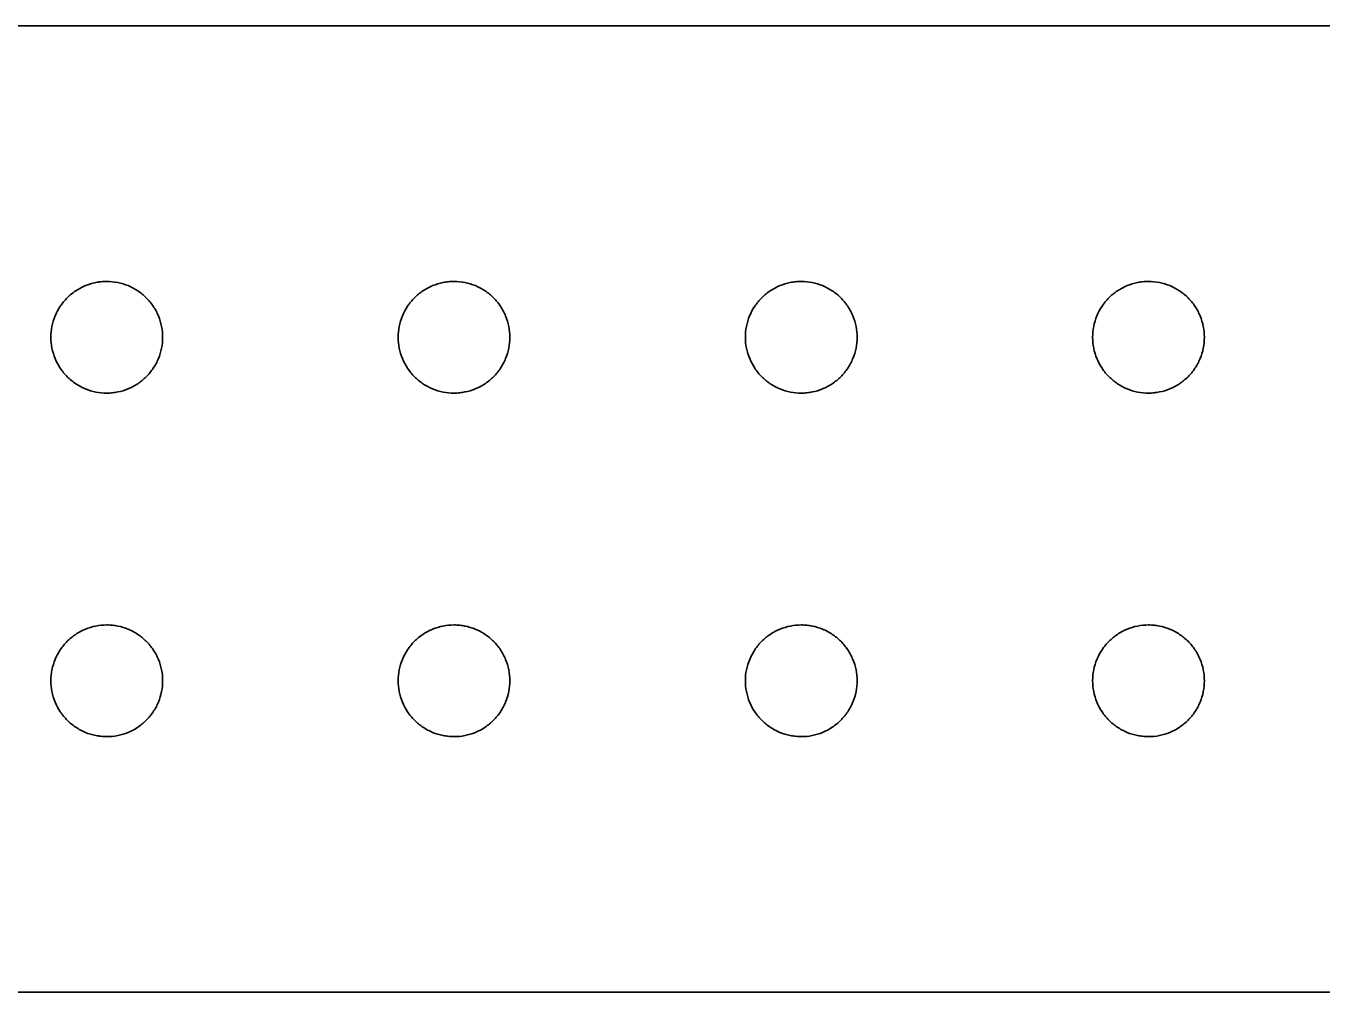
# Model space of a CAD drawing. Header units: millimetres. Extents: x 0 to 2951, y -1031 to 459.
# Drawn here: x 538 to 967.2, y -1016.8 to -696.7 of the extents above; entities that cross this region are included whole.
import ezdxf

# ---------------------------------------------------------------- set-up
doc = ezdxf.new("R2010")
doc.units = ezdxf.units.MM
doc.layers.add('Blocks', color=7, linetype='Continuous')
doc.layers.add('Blocks$Inner', color=7, linetype='Continuous', lineweight=25, true_color=0x007f00)
doc.layers.add('Blocks$Outline', color=7, linetype='Continuous', lineweight=35, true_color=0xff3f3f)

# ---------------------------------------------------------------- blocks, each defined once
blk = doc.blocks.new('Balcony Bench Top')
at = {"layer": 'Blocks$Inner'}
for points in [[(99.42, 819.05), (99.42, -784.98)], [(419.49, -784.98), (419.49, 819.05)]]:
    blk.add_open_spline(points, degree=1, dxfattribs=at)
for points, knots in [([(220.95, 417.59), (221.02, 418.24), (221.05, 418.89), (221.05, 419.54), (221.05, 420.75), (220.94, 421.95), (220.7, 423.14), (220.46, 424.33), (220.11, 425.49), (219.65, 426.61), (219.18, 427.74), (218.61, 428.8), (217.94, 429.81), (217.27, 430.82), (216.5, 431.75), (215.64, 432.61), (214.78, 433.47), (213.85, 434.24), (212.83, 434.92), (211.83, 435.59), (210.77, 436.16), (209.65, 436.62), (208.52, 437.09), (207.36, 437.44), (206.17, 437.68), (204.98, 437.92), (203.78, 438.04), (202.57, 438.04), (201.35, 438.04), (200.15, 437.92), (198.96, 437.69), (197.76, 437.45), (196.6, 437.1), (195.48, 436.63), (194.36, 436.17), (193.3, 435.6), (192.29, 434.93), (191.28, 434.26), (190.34, 433.49), (189.48, 432.63), (188.62, 431.77), (187.86, 430.84), (187.18, 429.83), (186.51, 428.82), (185.93, 427.75), (185.47, 426.63), (185, 425.51), (184.65, 424.35), (184.41, 423.16), (184.3, 422.6), (184.22, 422.04), (184.16, 421.48)], [0, 0, 0, 0, 1, 1, 1, 2, 2, 2, 3, 3, 3, 4, 4, 4, 5, 5, 5, 6, 6, 6, 7, 7, 7, 8, 8, 8, 9, 9, 9, 10, 10, 10, 11, 11, 11, 12, 12, 12, 13, 13, 13, 14, 14, 14, 15, 15, 15, 16, 16, 16, 17, 17, 17, 17]), ([(297.96, 417.59), (297.89, 418.24), (297.86, 418.89), (297.86, 419.54), (297.86, 420.75), (297.98, 421.95), (298.21, 423.14), (298.45, 424.33), (298.8, 425.49), (299.27, 426.61), (299.73, 427.74), (300.3, 428.8), (300.97, 429.81), (301.65, 430.82), (302.41, 431.75), (303.27, 432.61), (304.13, 433.47), (305.07, 434.24), (306.08, 434.92), (307.09, 435.59), (308.15, 436.16), (309.27, 436.62), (310.39, 437.09), (311.55, 437.44), (312.74, 437.68), (313.93, 437.92), (315.13, 438.04), (316.35, 438.04), (317.56, 438.04), (318.76, 437.92), (319.96, 437.69), (321.15, 437.45), (322.31, 437.1), (323.43, 436.63), (324.55, 436.17), (325.61, 435.6), (326.62, 434.93), (327.64, 434.26), (328.57, 433.49), (329.43, 432.63), (330.29, 431.77), (331.06, 430.84), (331.73, 429.83), (332.41, 428.82), (332.98, 427.75), (333.45, 426.63), (333.91, 425.51), (334.26, 424.35), (334.5, 423.16), (334.61, 422.6), (334.7, 422.04), (334.76, 421.48)], [17, 17, 17, 17, 18, 18, 18, 19, 19, 19, 20, 20, 20, 21, 21, 21, 22, 22, 22, 23, 23, 23, 24, 24, 24, 25, 25, 25, 26, 26, 26, 27, 27, 27, 28, 28, 28, 29, 29, 29, 30, 30, 30, 31, 31, 31, 32, 32, 32, 33, 33, 33, 34, 34, 34, 34]), ([(184.16, 421.48), (184.09, 420.84), (184.05, 420.19), (184.05, 419.53), (184.05, 418.32), (184.17, 417.12), (184.41, 415.93), (184.65, 414.73), (185, 413.57), (185.47, 412.45), (185.93, 411.33), (186.5, 410.27), (187.17, 409.26), (187.85, 408.25), (188.62, 407.31), (189.48, 406.45), (190.33, 405.6), (191.27, 404.83), (192.27, 404.16), (193.29, 403.48), (194.35, 402.91), (195.48, 402.45), (196.6, 401.98), (197.76, 401.63), (198.95, 401.39), (200.14, 401.16), (201.34, 401.04), (202.55, 401.04), (203.77, 401.04), (204.97, 401.16), (206.17, 401.4), (207.36, 401.63), (208.51, 401.98), (209.63, 402.44), (210.75, 402.91), (211.82, 403.48), (212.83, 404.16), (213.84, 404.83), (214.77, 405.6), (215.63, 406.45), (216.49, 407.31), (217.26, 408.25), (217.93, 409.26), (218.61, 410.27), (219.18, 411.34), (219.65, 412.46), (220.11, 413.58), (220.46, 414.73), (220.7, 415.92), (220.81, 416.48), (220.89, 417.03), (220.95, 417.59)], [17, 17, 17, 17, 18, 18, 18, 19, 19, 19, 20, 20, 20, 21, 21, 21, 22, 22, 22, 23, 23, 23, 24, 24, 24, 25, 25, 25, 26, 26, 26, 27, 27, 27, 28, 28, 28, 29, 29, 29, 30, 30, 30, 31, 31, 31, 32, 32, 32, 33, 33, 33, 34, 34, 34, 34]), ([(334.76, 421.48), (334.83, 420.84), (334.86, 420.19), (334.86, 419.53), (334.86, 418.32), (334.74, 417.12), (334.5, 415.93), (334.27, 414.73), (333.91, 413.57), (333.45, 412.45), (332.98, 411.33), (332.41, 410.27), (331.74, 409.26), (331.07, 408.25), (330.3, 407.31), (329.43, 406.45), (328.58, 405.6), (327.65, 404.83), (326.64, 404.16), (325.63, 403.48), (324.56, 402.91), (323.44, 402.45), (322.31, 401.98), (321.16, 401.63), (319.96, 401.39), (318.78, 401.16), (317.57, 401.04), (316.36, 401.04), (315.15, 401.04), (313.94, 401.16), (312.74, 401.4), (311.56, 401.63), (310.4, 401.98), (309.29, 402.44), (308.16, 402.91), (307.09, 403.48), (306.08, 404.16), (305.07, 404.83), (304.14, 405.6), (303.28, 406.45), (302.42, 407.31), (301.65, 408.25), (300.98, 409.26), (300.3, 410.27), (299.73, 411.34), (299.27, 412.46), (298.8, 413.58), (298.45, 414.73), (298.22, 415.92), (298.11, 416.48), (298.02, 417.03), (297.96, 417.59)], [34, 34, 34, 34, 35, 35, 35, 36, 36, 36, 37, 37, 37, 38, 38, 38, 39, 39, 39, 40, 40, 40, 41, 41, 41, 42, 42, 42, 43, 43, 43, 44, 44, 44, 45, 45, 45, 46, 46, 46, 47, 47, 47, 48, 48, 48, 49, 49, 49, 50, 50, 50, 51, 51, 51, 51]), ([(220.95, 302.59), (221.02, 303.24), (221.05, 303.89), (221.05, 304.54), (221.05, 305.75), (220.94, 306.95), (220.7, 308.14), (220.46, 309.33), (220.11, 310.49), (219.65, 311.61), (219.18, 312.74), (218.61, 313.8), (217.94, 314.81), (217.27, 315.82), (216.5, 316.75), (215.64, 317.61), (214.78, 318.47), (213.85, 319.24), (212.83, 319.92), (211.83, 320.59), (210.77, 321.16), (209.65, 321.62), (208.52, 322.09), (207.36, 322.44), (206.17, 322.68), (204.98, 322.92), (203.78, 323.04), (202.57, 323.04), (201.35, 323.04), (200.15, 322.92), (198.96, 322.69), (197.76, 322.45), (196.6, 322.1), (195.48, 321.63), (194.36, 321.17), (193.3, 320.6), (192.29, 319.93), (191.28, 319.26), (190.34, 318.49), (189.48, 317.63), (188.62, 316.77), (187.86, 315.84), (187.18, 314.83), (186.51, 313.82), (185.93, 312.75), (185.47, 311.63), (185, 310.51), (184.65, 309.35), (184.41, 308.16), (184.3, 307.6), (184.22, 307.04), (184.16, 306.48)], [17, 17, 17, 17, 18, 18, 18, 19, 19, 19, 20, 20, 20, 21, 21, 21, 22, 22, 22, 23, 23, 23, 24, 24, 24, 25, 25, 25, 26, 26, 26, 27, 27, 27, 28, 28, 28, 29, 29, 29, 30, 30, 30, 31, 31, 31, 32, 32, 32, 33, 33, 33, 34, 34, 34, 34]), ([(297.96, 302.59), (297.89, 303.24), (297.86, 303.89), (297.86, 304.54), (297.86, 305.75), (297.98, 306.95), (298.21, 308.14), (298.45, 309.33), (298.8, 310.49), (299.27, 311.61), (299.73, 312.74), (300.3, 313.8), (300.97, 314.81), (301.65, 315.82), (302.41, 316.75), (303.27, 317.61), (304.13, 318.47), (305.07, 319.24), (306.08, 319.92), (307.09, 320.59), (308.15, 321.16), (309.27, 321.62), (310.39, 322.09), (311.55, 322.44), (312.74, 322.68), (313.93, 322.92), (315.13, 323.04), (316.35, 323.04), (317.56, 323.04), (318.76, 322.92), (319.96, 322.69), (321.15, 322.45), (322.31, 322.1), (323.43, 321.63), (324.55, 321.17), (325.61, 320.6), (326.62, 319.93), (327.64, 319.26), (328.57, 318.49), (329.43, 317.63), (330.29, 316.77), (331.06, 315.84), (331.73, 314.83), (332.41, 313.82), (332.98, 312.75), (333.45, 311.63), (333.91, 310.51), (334.26, 309.35), (334.5, 308.16), (334.61, 307.6), (334.7, 307.04), (334.76, 306.48)], [17, 17, 17, 17, 18, 18, 18, 19, 19, 19, 20, 20, 20, 21, 21, 21, 22, 22, 22, 23, 23, 23, 24, 24, 24, 25, 25, 25, 26, 26, 26, 27, 27, 27, 28, 28, 28, 29, 29, 29, 30, 30, 30, 31, 31, 31, 32, 32, 32, 33, 33, 33, 34, 34, 34, 34]), ([(184.16, 306.48), (184.09, 305.84), (184.05, 305.19), (184.05, 304.53), (184.05, 303.32), (184.17, 302.12), (184.41, 300.93), (184.65, 299.73), (185, 298.57), (185.47, 297.45), (185.93, 296.33), (186.5, 295.27), (187.17, 294.26), (187.85, 293.25), (188.62, 292.31), (189.48, 291.45), (190.33, 290.6), (191.27, 289.83), (192.27, 289.16), (193.29, 288.48), (194.35, 287.91), (195.48, 287.45), (196.6, 286.98), (197.76, 286.63), (198.95, 286.39), (200.14, 286.16), (201.34, 286.04), (202.55, 286.04), (203.77, 286.04), (204.97, 286.16), (206.17, 286.4), (207.36, 286.63), (208.51, 286.98), (209.63, 287.44), (210.75, 287.91), (211.82, 288.48), (212.83, 289.16), (213.84, 289.83), (214.77, 290.6), (215.63, 291.45), (216.49, 292.31), (217.26, 293.25), (217.93, 294.26), (218.61, 295.27), (219.18, 296.34), (219.65, 297.46), (220.11, 298.58), (220.46, 299.73), (220.7, 300.92), (220.81, 301.48), (220.89, 302.03), (220.95, 302.59)], [34, 34, 34, 34, 35, 35, 35, 36, 36, 36, 37, 37, 37, 38, 38, 38, 39, 39, 39, 40, 40, 40, 41, 41, 41, 42, 42, 42, 43, 43, 43, 44, 44, 44, 45, 45, 45, 46, 46, 46, 47, 47, 47, 48, 48, 48, 49, 49, 49, 50, 50, 50, 51, 51, 51, 51]), ([(334.76, 306.48), (334.83, 305.84), (334.86, 305.19), (334.86, 304.53), (334.86, 303.32), (334.74, 302.12), (334.5, 300.93), (334.27, 299.73), (333.91, 298.57), (333.45, 297.45), (332.98, 296.33), (332.41, 295.27), (331.74, 294.26), (331.07, 293.25), (330.3, 292.31), (329.43, 291.45), (328.58, 290.6), (327.65, 289.83), (326.64, 289.16), (325.63, 288.48), (324.56, 287.91), (323.44, 287.45), (322.31, 286.98), (321.16, 286.63), (319.96, 286.39), (318.78, 286.16), (317.57, 286.04), (316.36, 286.04), (315.15, 286.04), (313.94, 286.16), (312.74, 286.4), (311.56, 286.63), (310.4, 286.98), (309.29, 287.44), (308.16, 287.91), (307.09, 288.48), (306.08, 289.16), (305.07, 289.83), (304.14, 290.6), (303.28, 291.45), (302.42, 292.31), (301.65, 293.25), (300.98, 294.26), (300.3, 295.27), (299.73, 296.34), (299.27, 297.46), (298.8, 298.58), (298.45, 299.73), (298.22, 300.92), (298.11, 301.48), (298.02, 302.03), (297.96, 302.59)], [34, 34, 34, 34, 35, 35, 35, 36, 36, 36, 37, 37, 37, 38, 38, 38, 39, 39, 39, 40, 40, 40, 41, 41, 41, 42, 42, 42, 43, 43, 43, 44, 44, 44, 45, 45, 45, 46, 46, 46, 47, 47, 47, 48, 48, 48, 49, 49, 49, 50, 50, 50, 51, 51, 51, 51]), ([(220.95, 187.59), (221.02, 188.24), (221.05, 188.89), (221.05, 189.54), (221.05, 190.75), (220.94, 191.95), (220.7, 193.14), (220.46, 194.33), (220.11, 195.49), (219.65, 196.61), (219.18, 197.74), (218.61, 198.8), (217.94, 199.81), (217.27, 200.82), (216.5, 201.75), (215.64, 202.61), (214.78, 203.47), (213.85, 204.24), (212.83, 204.92), (211.83, 205.59), (210.77, 206.16), (209.65, 206.62), (208.52, 207.09), (207.36, 207.44), (206.17, 207.68), (204.98, 207.92), (203.78, 208.04), (202.57, 208.04), (201.35, 208.04), (200.15, 207.92), (198.96, 207.69), (197.76, 207.45), (196.6, 207.1), (195.48, 206.63), (194.36, 206.17), (193.3, 205.6), (192.29, 204.93), (191.28, 204.26), (190.34, 203.49), (189.48, 202.63), (188.62, 201.77), (187.86, 200.84), (187.18, 199.83), (186.51, 198.82), (185.93, 197.75), (185.47, 196.63), (185, 195.51), (184.65, 194.35), (184.41, 193.16), (184.3, 192.6), (184.22, 192.04), (184.16, 191.48)], [0, 0, 0, 0, 1, 1, 1, 2, 2, 2, 3, 3, 3, 4, 4, 4, 5, 5, 5, 6, 6, 6, 7, 7, 7, 8, 8, 8, 9, 9, 9, 10, 10, 10, 11, 11, 11, 12, 12, 12, 13, 13, 13, 14, 14, 14, 15, 15, 15, 16, 16, 16, 17, 17, 17, 17]), ([(297.96, 187.59), (297.89, 188.24), (297.86, 188.89), (297.86, 189.54), (297.86, 190.75), (297.98, 191.95), (298.21, 193.14), (298.45, 194.33), (298.8, 195.49), (299.27, 196.61), (299.73, 197.74), (300.3, 198.8), (300.97, 199.81), (301.65, 200.82), (302.41, 201.75), (303.27, 202.61), (304.13, 203.47), (305.07, 204.24), (306.08, 204.92), (307.09, 205.59), (308.15, 206.16), (309.27, 206.62), (310.39, 207.09), (311.55, 207.44), (312.74, 207.68), (313.93, 207.92), (315.13, 208.04), (316.35, 208.04), (317.56, 208.04), (318.76, 207.92), (319.96, 207.69), (321.15, 207.45), (322.31, 207.1), (323.43, 206.63), (324.55, 206.17), (325.61, 205.6), (326.62, 204.93), (327.64, 204.26), (328.57, 203.49), (329.43, 202.63), (330.29, 201.77), (331.06, 200.84), (331.73, 199.83), (332.41, 198.82), (332.98, 197.75), (333.45, 196.63), (333.91, 195.51), (334.26, 194.35), (334.5, 193.16), (334.61, 192.6), (334.7, 192.04), (334.76, 191.48)], [17, 17, 17, 17, 18, 18, 18, 19, 19, 19, 20, 20, 20, 21, 21, 21, 22, 22, 22, 23, 23, 23, 24, 24, 24, 25, 25, 25, 26, 26, 26, 27, 27, 27, 28, 28, 28, 29, 29, 29, 30, 30, 30, 31, 31, 31, 32, 32, 32, 33, 33, 33, 34, 34, 34, 34]), ([(184.16, 191.48), (184.09, 190.84), (184.05, 190.19), (184.05, 189.53), (184.05, 188.32), (184.17, 187.12), (184.41, 185.93), (184.65, 184.73), (185, 183.57), (185.47, 182.45), (185.93, 181.33), (186.5, 180.27), (187.17, 179.26), (187.85, 178.25), (188.62, 177.31), (189.48, 176.45), (190.33, 175.6), (191.27, 174.83), (192.27, 174.16), (193.29, 173.48), (194.35, 172.91), (195.48, 172.45), (196.6, 171.98), (197.76, 171.63), (198.95, 171.39), (200.14, 171.16), (201.34, 171.04), (202.55, 171.04), (203.77, 171.04), (204.97, 171.16), (206.17, 171.4), (207.36, 171.63), (208.51, 171.98), (209.63, 172.44), (210.75, 172.91), (211.82, 173.48), (212.83, 174.16), (213.84, 174.83), (214.77, 175.6), (215.63, 176.45), (216.49, 177.31), (217.26, 178.25), (217.93, 179.26), (218.61, 180.27), (219.18, 181.34), (219.65, 182.46), (220.11, 183.58), (220.46, 184.73), (220.7, 185.92), (220.81, 186.48), (220.89, 187.03), (220.95, 187.59)], [17, 17, 17, 17, 18, 18, 18, 19, 19, 19, 20, 20, 20, 21, 21, 21, 22, 22, 22, 23, 23, 23, 24, 24, 24, 25, 25, 25, 26, 26, 26, 27, 27, 27, 28, 28, 28, 29, 29, 29, 30, 30, 30, 31, 31, 31, 32, 32, 32, 33, 33, 33, 34, 34, 34, 34]), ([(334.76, 191.48), (334.83, 190.84), (334.86, 190.19), (334.86, 189.53), (334.86, 188.32), (334.74, 187.12), (334.5, 185.93), (334.27, 184.73), (333.91, 183.57), (333.45, 182.45), (332.98, 181.33), (332.41, 180.27), (331.74, 179.26), (331.07, 178.25), (330.3, 177.31), (329.43, 176.45), (328.58, 175.6), (327.65, 174.83), (326.64, 174.16), (325.63, 173.48), (324.56, 172.91), (323.44, 172.45), (322.31, 171.98), (321.16, 171.63), (319.96, 171.39), (318.78, 171.16), (317.57, 171.04), (316.36, 171.04), (315.15, 171.04), (313.94, 171.16), (312.74, 171.4), (311.56, 171.63), (310.4, 171.98), (309.29, 172.44), (308.16, 172.91), (307.09, 173.48), (306.08, 174.16), (305.07, 174.83), (304.14, 175.6), (303.28, 176.45), (302.42, 177.31), (301.65, 178.25), (300.98, 179.26), (300.3, 180.27), (299.73, 181.34), (299.27, 182.46), (298.8, 183.58), (298.45, 184.73), (298.22, 185.92), (298.11, 186.48), (298.02, 187.03), (297.96, 187.59)], [34, 34, 34, 34, 35, 35, 35, 36, 36, 36, 37, 37, 37, 38, 38, 38, 39, 39, 39, 40, 40, 40, 41, 41, 41, 42, 42, 42, 43, 43, 43, 44, 44, 44, 45, 45, 45, 46, 46, 46, 47, 47, 47, 48, 48, 48, 49, 49, 49, 50, 50, 50, 51, 51, 51, 51]), ([(220.95, 72.59), (221.02, 73.24), (221.05, 73.89), (221.05, 74.54), (221.05, 75.75), (220.94, 76.95), (220.7, 78.14), (220.46, 79.33), (220.11, 80.49), (219.65, 81.61), (219.18, 82.74), (218.61, 83.8), (217.94, 84.81), (217.27, 85.82), (216.5, 86.75), (215.64, 87.61), (214.78, 88.47), (213.85, 89.24), (212.83, 89.92), (211.83, 90.59), (210.77, 91.16), (209.65, 91.62), (208.52, 92.09), (207.36, 92.44), (206.17, 92.68), (204.98, 92.92), (203.78, 93.04), (202.57, 93.04), (201.35, 93.04), (200.15, 92.92), (198.96, 92.69), (197.76, 92.45), (196.6, 92.1), (195.48, 91.63), (194.36, 91.17), (193.3, 90.6), (192.29, 89.93), (191.28, 89.26), (190.34, 88.49), (189.48, 87.63), (188.62, 86.77), (187.86, 85.84), (187.18, 84.83), (186.51, 83.82), (185.93, 82.75), (185.47, 81.63), (185, 80.51), (184.65, 79.35), (184.41, 78.16), (184.3, 77.6), (184.22, 77.04), (184.16, 76.48)], [17, 17, 17, 17, 18, 18, 18, 19, 19, 19, 20, 20, 20, 21, 21, 21, 22, 22, 22, 23, 23, 23, 24, 24, 24, 25, 25, 25, 26, 26, 26, 27, 27, 27, 28, 28, 28, 29, 29, 29, 30, 30, 30, 31, 31, 31, 32, 32, 32, 33, 33, 33, 34, 34, 34, 34]), ([(297.96, 72.59), (297.89, 73.24), (297.86, 73.89), (297.86, 74.54), (297.86, 75.75), (297.98, 76.95), (298.21, 78.14), (298.45, 79.33), (298.8, 80.49), (299.27, 81.61), (299.73, 82.74), (300.3, 83.8), (300.97, 84.81), (301.65, 85.82), (302.41, 86.75), (303.27, 87.61), (304.13, 88.47), (305.07, 89.24), (306.08, 89.92), (307.09, 90.59), (308.15, 91.16), (309.27, 91.62), (310.39, 92.09), (311.55, 92.44), (312.74, 92.68), (313.93, 92.92), (315.13, 93.04), (316.35, 93.04), (317.56, 93.04), (318.76, 92.92), (319.96, 92.69), (321.15, 92.45), (322.31, 92.1), (323.43, 91.63), (324.55, 91.17), (325.61, 90.6), (326.62, 89.93), (327.64, 89.26), (328.57, 88.49), (329.43, 87.63), (330.29, 86.77), (331.06, 85.84), (331.73, 84.83), (332.41, 83.82), (332.98, 82.75), (333.45, 81.63), (333.91, 80.51), (334.26, 79.35), (334.5, 78.16), (334.61, 77.6), (334.7, 77.04), (334.76, 76.48)], [17, 17, 17, 17, 18, 18, 18, 19, 19, 19, 20, 20, 20, 21, 21, 21, 22, 22, 22, 23, 23, 23, 24, 24, 24, 25, 25, 25, 26, 26, 26, 27, 27, 27, 28, 28, 28, 29, 29, 29, 30, 30, 30, 31, 31, 31, 32, 32, 32, 33, 33, 33, 34, 34, 34, 34]), ([(184.16, 76.48), (184.09, 75.84), (184.05, 75.19), (184.05, 74.53), (184.05, 73.32), (184.17, 72.12), (184.41, 70.93), (184.65, 69.73), (185, 68.57), (185.47, 67.45), (185.93, 66.33), (186.5, 65.27), (187.17, 64.26), (187.85, 63.25), (188.62, 62.31), (189.48, 61.45), (190.33, 60.6), (191.27, 59.83), (192.27, 59.16), (193.29, 58.48), (194.35, 57.91), (195.48, 57.45), (196.6, 56.98), (197.76, 56.63), (198.95, 56.39), (200.14, 56.16), (201.34, 56.04), (202.55, 56.04), (203.77, 56.04), (204.97, 56.16), (206.17, 56.4), (207.36, 56.63), (208.51, 56.98), (209.63, 57.44), (210.75, 57.91), (211.82, 58.48), (212.83, 59.16), (213.84, 59.83), (214.77, 60.6), (215.63, 61.45), (216.49, 62.31), (217.26, 63.25), (217.93, 64.26), (218.61, 65.27), (219.18, 66.34), (219.65, 67.46), (220.11, 68.58), (220.46, 69.73), (220.7, 70.92), (220.81, 71.48), (220.89, 72.03), (220.95, 72.59)], [34, 34, 34, 34, 35, 35, 35, 36, 36, 36, 37, 37, 37, 38, 38, 38, 39, 39, 39, 40, 40, 40, 41, 41, 41, 42, 42, 42, 43, 43, 43, 44, 44, 44, 45, 45, 45, 46, 46, 46, 47, 47, 47, 48, 48, 48, 49, 49, 49, 50, 50, 50, 51, 51, 51, 51]), ([(334.76, 76.48), (334.83, 75.84), (334.86, 75.19), (334.86, 74.53), (334.86, 73.32), (334.74, 72.12), (334.5, 70.93), (334.27, 69.73), (333.91, 68.57), (333.45, 67.45), (332.98, 66.33), (332.41, 65.27), (331.74, 64.26), (331.07, 63.25), (330.3, 62.31), (329.43, 61.45), (328.58, 60.6), (327.65, 59.83), (326.64, 59.16), (325.63, 58.48), (324.56, 57.91), (323.44, 57.45), (322.31, 56.98), (321.16, 56.63), (319.96, 56.39), (318.78, 56.16), (317.57, 56.04), (316.36, 56.04), (315.15, 56.04), (313.94, 56.16), (312.74, 56.4), (311.56, 56.63), (310.4, 56.98), (309.29, 57.44), (308.16, 57.91), (307.09, 58.48), (306.08, 59.16), (305.07, 59.83), (304.14, 60.6), (303.28, 61.45), (302.42, 62.31), (301.65, 63.25), (300.98, 64.26), (300.3, 65.27), (299.73, 66.34), (299.27, 67.46), (298.8, 68.58), (298.45, 69.73), (298.22, 70.92), (298.11, 71.48), (298.02, 72.03), (297.96, 72.59)], [34, 34, 34, 34, 35, 35, 35, 36, 36, 36, 37, 37, 37, 38, 38, 38, 39, 39, 39, 40, 40, 40, 41, 41, 41, 42, 42, 42, 43, 43, 43, 44, 44, 44, 45, 45, 45, 46, 46, 46, 47, 47, 47, 48, 48, 48, 49, 49, 49, 50, 50, 50, 51, 51, 51, 51])]:
    blk.add_open_spline(points, degree=3, knots=knots, dxfattribs=at)
at = {"layer": 'Blocks$Outline'}
for points in [[(99.42, 819.05), (99.42, -784.98)], [(419.49, -784.98), (419.49, 819.05)]]:
    blk.add_lwpolyline(points, dxfattribs=at)
for points, knots in [([(220.95, 417.59), (220.89, 417.03), (220.81, 416.48), (220.7, 415.92), (220.46, 414.73), (220.11, 413.58), (219.65, 412.46), (219.18, 411.34), (218.61, 410.27), (217.93, 409.26), (217.26, 408.25), (216.49, 407.31), (215.63, 406.45), (214.77, 405.6), (213.84, 404.83), (212.83, 404.16), (211.82, 403.48), (210.75, 402.91), (209.63, 402.44), (208.51, 401.98), (207.36, 401.63), (206.17, 401.4), (204.97, 401.16), (203.77, 401.04), (202.55, 401.04), (201.34, 401.04), (200.14, 401.16), (198.95, 401.39), (197.76, 401.63), (196.6, 401.98), (195.48, 402.45), (194.35, 402.91), (193.29, 403.48), (192.27, 404.16), (191.27, 404.83), (190.33, 405.6), (189.48, 406.45), (188.62, 407.31), (187.85, 408.25), (187.17, 409.26), (186.5, 410.27), (185.93, 411.33), (185.47, 412.45), (185, 413.57), (184.65, 414.73), (184.41, 415.93), (184.17, 417.12), (184.05, 418.32), (184.05, 419.53), (184.05, 420.19), (184.09, 420.84), (184.16, 421.48), (184.22, 422.04), (184.3, 422.6), (184.41, 423.16), (184.65, 424.35), (185, 425.51), (185.47, 426.63), (185.93, 427.75), (186.51, 428.82), (187.18, 429.83), (187.86, 430.84), (188.62, 431.77), (189.48, 432.63), (190.34, 433.49), (191.28, 434.26), (192.29, 434.93), (193.3, 435.6), (194.36, 436.17), (195.48, 436.63), (196.6, 437.1), (197.76, 437.45), (198.96, 437.69), (200.15, 437.92), (201.35, 438.04), (202.57, 438.04), (203.78, 438.04), (204.98, 437.92), (206.17, 437.68), (207.36, 437.44), (208.52, 437.09), (209.65, 436.62), (210.77, 436.16), (211.83, 435.59), (212.83, 434.92), (213.85, 434.24), (214.78, 433.47), (215.64, 432.61), (216.5, 431.75), (217.27, 430.82), (217.94, 429.81), (218.61, 428.8), (219.18, 427.74), (219.65, 426.61), (220.11, 425.49), (220.46, 424.33), (220.7, 423.14), (220.94, 421.95), (221.05, 420.75), (221.05, 419.54), (221.05, 418.89), (221.02, 418.24), (220.95, 417.59)], [-34, -34, -34, -34, -33, -33, -33, -32, -32, -32, -31, -31, -31, -30, -30, -30, -29, -29, -29, -28, -28, -28, -27, -27, -27, -26, -26, -26, -25, -25, -25, -24, -24, -24, -23, -23, -23, -22, -22, -22, -21, -21, -21, -20, -20, -20, -19, -19, -19, -18, -18, -18, -17, -17, -17, -16, -16, -16, -15, -15, -15, -14, -14, -14, -13, -13, -13, -12, -12, -12, -11, -11, -11, -10, -10, -10, -9, -9, -9, -8, -8, -8, -7, -7, -7, -6, -6, -6, -5, -5, -5, -4, -4, -4, -3, -3, -3, -2, -2, -2, -1, -1, -1, 0, 0, 0, 0]), ([(297.96, 417.59), (297.89, 418.24), (297.86, 418.89), (297.86, 419.54), (297.86, 420.75), (297.98, 421.95), (298.21, 423.14), (298.45, 424.33), (298.8, 425.49), (299.27, 426.61), (299.73, 427.74), (300.3, 428.8), (300.97, 429.81), (301.65, 430.82), (302.41, 431.75), (303.27, 432.61), (304.13, 433.47), (305.07, 434.24), (306.08, 434.92), (307.09, 435.59), (308.15, 436.16), (309.27, 436.62), (310.39, 437.09), (311.55, 437.44), (312.74, 437.68), (313.93, 437.92), (315.13, 438.04), (316.35, 438.04), (317.56, 438.04), (318.76, 437.92), (319.96, 437.69), (321.15, 437.45), (322.31, 437.1), (323.43, 436.63), (324.55, 436.17), (325.61, 435.6), (326.62, 434.93), (327.64, 434.26), (328.57, 433.49), (329.43, 432.63), (330.29, 431.77), (331.06, 430.84), (331.73, 429.83), (332.41, 428.82), (332.98, 427.75), (333.45, 426.63), (333.91, 425.51), (334.26, 424.35), (334.5, 423.16), (334.61, 422.6), (334.7, 422.04), (334.76, 421.48), (334.83, 420.84), (334.86, 420.19), (334.86, 419.53), (334.86, 418.32), (334.74, 417.12), (334.5, 415.93), (334.27, 414.73), (333.91, 413.57), (333.45, 412.45), (332.98, 411.33), (332.41, 410.27), (331.74, 409.26), (331.07, 408.25), (330.3, 407.31), (329.43, 406.45), (328.58, 405.6), (327.65, 404.83), (326.64, 404.16), (325.63, 403.48), (324.56, 402.91), (323.44, 402.45), (322.31, 401.98), (321.16, 401.63), (319.96, 401.39), (318.78, 401.16), (317.57, 401.04), (316.36, 401.04), (315.15, 401.04), (313.94, 401.16), (312.74, 401.4), (311.56, 401.63), (310.4, 401.98), (309.29, 402.44), (308.16, 402.91), (307.09, 403.48), (306.08, 404.16), (305.07, 404.83), (304.14, 405.6), (303.28, 406.45), (302.42, 407.31), (301.65, 408.25), (300.98, 409.26), (300.3, 410.27), (299.73, 411.34), (299.27, 412.46), (298.8, 413.58), (298.45, 414.73), (298.22, 415.92), (298.11, 416.48), (298.02, 417.03), (297.96, 417.59)], [17, 17, 17, 17, 18, 18, 18, 19, 19, 19, 20, 20, 20, 21, 21, 21, 22, 22, 22, 23, 23, 23, 24, 24, 24, 25, 25, 25, 26, 26, 26, 27, 27, 27, 28, 28, 28, 29, 29, 29, 30, 30, 30, 31, 31, 31, 32, 32, 32, 33, 33, 33, 34, 34, 34, 35, 35, 35, 36, 36, 36, 37, 37, 37, 38, 38, 38, 39, 39, 39, 40, 40, 40, 41, 41, 41, 42, 42, 42, 43, 43, 43, 44, 44, 44, 45, 45, 45, 46, 46, 46, 47, 47, 47, 48, 48, 48, 49, 49, 49, 50, 50, 50, 51, 51, 51, 51]), ([(220.95, 302.59), (220.89, 302.03), (220.81, 301.48), (220.7, 300.92), (220.46, 299.73), (220.11, 298.58), (219.65, 297.46), (219.18, 296.34), (218.61, 295.27), (217.93, 294.26), (217.26, 293.25), (216.49, 292.31), (215.63, 291.45), (214.77, 290.6), (213.84, 289.83), (212.83, 289.16), (211.82, 288.48), (210.75, 287.91), (209.63, 287.44), (208.51, 286.98), (207.36, 286.63), (206.17, 286.4), (204.97, 286.16), (203.77, 286.04), (202.55, 286.04), (201.34, 286.04), (200.14, 286.16), (198.95, 286.39), (197.76, 286.63), (196.6, 286.98), (195.48, 287.45), (194.35, 287.91), (193.29, 288.48), (192.27, 289.16), (191.27, 289.83), (190.33, 290.6), (189.48, 291.45), (188.62, 292.31), (187.85, 293.25), (187.17, 294.26), (186.5, 295.27), (185.93, 296.33), (185.47, 297.45), (185, 298.57), (184.65, 299.73), (184.41, 300.93), (184.17, 302.12), (184.05, 303.32), (184.05, 304.53), (184.05, 305.19), (184.09, 305.84), (184.16, 306.48), (184.22, 307.04), (184.3, 307.6), (184.41, 308.16), (184.65, 309.35), (185, 310.51), (185.47, 311.63), (185.93, 312.75), (186.51, 313.82), (187.18, 314.83), (187.86, 315.84), (188.62, 316.77), (189.48, 317.63), (190.34, 318.49), (191.28, 319.26), (192.29, 319.93), (193.3, 320.6), (194.36, 321.17), (195.48, 321.63), (196.6, 322.1), (197.76, 322.45), (198.96, 322.69), (200.15, 322.92), (201.35, 323.04), (202.57, 323.04), (203.78, 323.04), (204.98, 322.92), (206.17, 322.68), (207.36, 322.44), (208.52, 322.09), (209.65, 321.62), (210.77, 321.16), (211.83, 320.59), (212.83, 319.92), (213.85, 319.24), (214.78, 318.47), (215.64, 317.61), (216.5, 316.75), (217.27, 315.82), (217.94, 314.81), (218.61, 313.8), (219.18, 312.74), (219.65, 311.61), (220.11, 310.49), (220.46, 309.33), (220.7, 308.14), (220.94, 306.95), (221.05, 305.75), (221.05, 304.54), (221.05, 303.89), (221.02, 303.24), (220.95, 302.59)], [-51, -51, -51, -51, -50, -50, -50, -49, -49, -49, -48, -48, -48, -47, -47, -47, -46, -46, -46, -45, -45, -45, -44, -44, -44, -43, -43, -43, -42, -42, -42, -41, -41, -41, -40, -40, -40, -39, -39, -39, -38, -38, -38, -37, -37, -37, -36, -36, -36, -35, -35, -35, -34, -34, -34, -33, -33, -33, -32, -32, -32, -31, -31, -31, -30, -30, -30, -29, -29, -29, -28, -28, -28, -27, -27, -27, -26, -26, -26, -25, -25, -25, -24, -24, -24, -23, -23, -23, -22, -22, -22, -21, -21, -21, -20, -20, -20, -19, -19, -19, -18, -18, -18, -17, -17, -17, -17]), ([(297.96, 302.59), (297.89, 303.24), (297.86, 303.89), (297.86, 304.54), (297.86, 305.75), (297.98, 306.95), (298.21, 308.14), (298.45, 309.33), (298.8, 310.49), (299.27, 311.61), (299.73, 312.74), (300.3, 313.8), (300.97, 314.81), (301.65, 315.82), (302.41, 316.75), (303.27, 317.61), (304.13, 318.47), (305.07, 319.24), (306.08, 319.92), (307.09, 320.59), (308.15, 321.16), (309.27, 321.62), (310.39, 322.09), (311.55, 322.44), (312.74, 322.68), (313.93, 322.92), (315.13, 323.04), (316.35, 323.04), (317.56, 323.04), (318.76, 322.92), (319.96, 322.69), (321.15, 322.45), (322.31, 322.1), (323.43, 321.63), (324.55, 321.17), (325.61, 320.6), (326.62, 319.93), (327.64, 319.26), (328.57, 318.49), (329.43, 317.63), (330.29, 316.77), (331.06, 315.84), (331.73, 314.83), (332.41, 313.82), (332.98, 312.75), (333.45, 311.63), (333.91, 310.51), (334.26, 309.35), (334.5, 308.16), (334.61, 307.6), (334.7, 307.04), (334.76, 306.48), (334.83, 305.84), (334.86, 305.19), (334.86, 304.53), (334.86, 303.32), (334.74, 302.12), (334.5, 300.93), (334.27, 299.73), (333.91, 298.57), (333.45, 297.45), (332.98, 296.33), (332.41, 295.27), (331.74, 294.26), (331.07, 293.25), (330.3, 292.31), (329.43, 291.45), (328.58, 290.6), (327.65, 289.83), (326.64, 289.16), (325.63, 288.48), (324.56, 287.91), (323.44, 287.45), (322.31, 286.98), (321.16, 286.63), (319.96, 286.39), (318.78, 286.16), (317.57, 286.04), (316.36, 286.04), (315.15, 286.04), (313.94, 286.16), (312.74, 286.4), (311.56, 286.63), (310.4, 286.98), (309.29, 287.44), (308.16, 287.91), (307.09, 288.48), (306.08, 289.16), (305.07, 289.83), (304.14, 290.6), (303.28, 291.45), (302.42, 292.31), (301.65, 293.25), (300.98, 294.26), (300.3, 295.27), (299.73, 296.34), (299.27, 297.46), (298.8, 298.58), (298.45, 299.73), (298.22, 300.92), (298.11, 301.48), (298.02, 302.03), (297.96, 302.59)], [17, 17, 17, 17, 18, 18, 18, 19, 19, 19, 20, 20, 20, 21, 21, 21, 22, 22, 22, 23, 23, 23, 24, 24, 24, 25, 25, 25, 26, 26, 26, 27, 27, 27, 28, 28, 28, 29, 29, 29, 30, 30, 30, 31, 31, 31, 32, 32, 32, 33, 33, 33, 34, 34, 34, 35, 35, 35, 36, 36, 36, 37, 37, 37, 38, 38, 38, 39, 39, 39, 40, 40, 40, 41, 41, 41, 42, 42, 42, 43, 43, 43, 44, 44, 44, 45, 45, 45, 46, 46, 46, 47, 47, 47, 48, 48, 48, 49, 49, 49, 50, 50, 50, 51, 51, 51, 51]), ([(220.95, 187.59), (220.89, 187.03), (220.81, 186.48), (220.7, 185.92), (220.46, 184.73), (220.11, 183.58), (219.65, 182.46), (219.18, 181.34), (218.61, 180.27), (217.93, 179.26), (217.26, 178.25), (216.49, 177.31), (215.63, 176.45), (214.77, 175.6), (213.84, 174.83), (212.83, 174.16), (211.82, 173.48), (210.75, 172.91), (209.63, 172.44), (208.51, 171.98), (207.36, 171.63), (206.17, 171.4), (204.97, 171.16), (203.77, 171.04), (202.55, 171.04), (201.34, 171.04), (200.14, 171.16), (198.95, 171.39), (197.76, 171.63), (196.6, 171.98), (195.48, 172.45), (194.35, 172.91), (193.29, 173.48), (192.27, 174.16), (191.27, 174.83), (190.33, 175.6), (189.48, 176.45), (188.62, 177.31), (187.85, 178.25), (187.17, 179.26), (186.5, 180.27), (185.93, 181.33), (185.47, 182.45), (185, 183.57), (184.65, 184.73), (184.41, 185.93), (184.17, 187.12), (184.05, 188.32), (184.05, 189.53), (184.05, 190.19), (184.09, 190.84), (184.16, 191.48), (184.22, 192.04), (184.3, 192.6), (184.41, 193.16), (184.65, 194.35), (185, 195.51), (185.47, 196.63), (185.93, 197.75), (186.51, 198.82), (187.18, 199.83), (187.86, 200.84), (188.62, 201.77), (189.48, 202.63), (190.34, 203.49), (191.28, 204.26), (192.29, 204.93), (193.3, 205.6), (194.36, 206.17), (195.48, 206.63), (196.6, 207.1), (197.76, 207.45), (198.96, 207.69), (200.15, 207.92), (201.35, 208.04), (202.57, 208.04), (203.78, 208.04), (204.98, 207.92), (206.17, 207.68), (207.36, 207.44), (208.52, 207.09), (209.65, 206.62), (210.77, 206.16), (211.83, 205.59), (212.83, 204.92), (213.85, 204.24), (214.78, 203.47), (215.64, 202.61), (216.5, 201.75), (217.27, 200.82), (217.94, 199.81), (218.61, 198.8), (219.18, 197.74), (219.65, 196.61), (220.11, 195.49), (220.46, 194.33), (220.7, 193.14), (220.94, 191.95), (221.05, 190.75), (221.05, 189.54), (221.05, 188.89), (221.02, 188.24), (220.95, 187.59)], [-34, -34, -34, -34, -33, -33, -33, -32, -32, -32, -31, -31, -31, -30, -30, -30, -29, -29, -29, -28, -28, -28, -27, -27, -27, -26, -26, -26, -25, -25, -25, -24, -24, -24, -23, -23, -23, -22, -22, -22, -21, -21, -21, -20, -20, -20, -19, -19, -19, -18, -18, -18, -17, -17, -17, -16, -16, -16, -15, -15, -15, -14, -14, -14, -13, -13, -13, -12, -12, -12, -11, -11, -11, -10, -10, -10, -9, -9, -9, -8, -8, -8, -7, -7, -7, -6, -6, -6, -5, -5, -5, -4, -4, -4, -3, -3, -3, -2, -2, -2, -1, -1, -1, 0, 0, 0, 0]), ([(297.96, 187.59), (297.89, 188.24), (297.86, 188.89), (297.86, 189.54), (297.86, 190.75), (297.98, 191.95), (298.21, 193.14), (298.45, 194.33), (298.8, 195.49), (299.27, 196.61), (299.73, 197.74), (300.3, 198.8), (300.97, 199.81), (301.65, 200.82), (302.41, 201.75), (303.27, 202.61), (304.13, 203.47), (305.07, 204.24), (306.08, 204.92), (307.09, 205.59), (308.15, 206.16), (309.27, 206.62), (310.39, 207.09), (311.55, 207.44), (312.74, 207.68), (313.93, 207.92), (315.13, 208.04), (316.35, 208.04), (317.56, 208.04), (318.76, 207.92), (319.96, 207.69), (321.15, 207.45), (322.31, 207.1), (323.43, 206.63), (324.55, 206.17), (325.61, 205.6), (326.62, 204.93), (327.64, 204.26), (328.57, 203.49), (329.43, 202.63), (330.29, 201.77), (331.06, 200.84), (331.73, 199.83), (332.41, 198.82), (332.98, 197.75), (333.45, 196.63), (333.91, 195.51), (334.26, 194.35), (334.5, 193.16), (334.61, 192.6), (334.7, 192.04), (334.76, 191.48), (334.83, 190.84), (334.86, 190.19), (334.86, 189.53), (334.86, 188.32), (334.74, 187.12), (334.5, 185.93), (334.27, 184.73), (333.91, 183.57), (333.45, 182.45), (332.98, 181.33), (332.41, 180.27), (331.74, 179.26), (331.07, 178.25), (330.3, 177.31), (329.43, 176.45), (328.58, 175.6), (327.65, 174.83), (326.64, 174.16), (325.63, 173.48), (324.56, 172.91), (323.44, 172.45), (322.31, 171.98), (321.16, 171.63), (319.96, 171.39), (318.78, 171.16), (317.57, 171.04), (316.36, 171.04), (315.15, 171.04), (313.94, 171.16), (312.74, 171.4), (311.56, 171.63), (310.4, 171.98), (309.29, 172.44), (308.16, 172.91), (307.09, 173.48), (306.08, 174.16), (305.07, 174.83), (304.14, 175.6), (303.28, 176.45), (302.42, 177.31), (301.65, 178.25), (300.98, 179.26), (300.3, 180.27), (299.73, 181.34), (299.27, 182.46), (298.8, 183.58), (298.45, 184.73), (298.22, 185.92), (298.11, 186.48), (298.02, 187.03), (297.96, 187.59)], [17, 17, 17, 17, 18, 18, 18, 19, 19, 19, 20, 20, 20, 21, 21, 21, 22, 22, 22, 23, 23, 23, 24, 24, 24, 25, 25, 25, 26, 26, 26, 27, 27, 27, 28, 28, 28, 29, 29, 29, 30, 30, 30, 31, 31, 31, 32, 32, 32, 33, 33, 33, 34, 34, 34, 35, 35, 35, 36, 36, 36, 37, 37, 37, 38, 38, 38, 39, 39, 39, 40, 40, 40, 41, 41, 41, 42, 42, 42, 43, 43, 43, 44, 44, 44, 45, 45, 45, 46, 46, 46, 47, 47, 47, 48, 48, 48, 49, 49, 49, 50, 50, 50, 51, 51, 51, 51]), ([(220.95, 72.59), (220.89, 72.03), (220.81, 71.48), (220.7, 70.92), (220.46, 69.73), (220.11, 68.58), (219.65, 67.46), (219.18, 66.34), (218.61, 65.27), (217.93, 64.26), (217.26, 63.25), (216.49, 62.31), (215.63, 61.45), (214.77, 60.6), (213.84, 59.83), (212.83, 59.16), (211.82, 58.48), (210.75, 57.91), (209.63, 57.44), (208.51, 56.98), (207.36, 56.63), (206.17, 56.4), (204.97, 56.16), (203.77, 56.04), (202.55, 56.04), (201.34, 56.04), (200.14, 56.16), (198.95, 56.39), (197.76, 56.63), (196.6, 56.98), (195.48, 57.45), (194.35, 57.91), (193.29, 58.48), (192.27, 59.16), (191.27, 59.83), (190.33, 60.6), (189.48, 61.45), (188.62, 62.31), (187.85, 63.25), (187.17, 64.26), (186.5, 65.27), (185.93, 66.33), (185.47, 67.45), (185, 68.57), (184.65, 69.73), (184.41, 70.93), (184.17, 72.12), (184.05, 73.32), (184.05, 74.53), (184.05, 75.19), (184.09, 75.84), (184.16, 76.48), (184.22, 77.04), (184.3, 77.6), (184.41, 78.16), (184.65, 79.35), (185, 80.51), (185.47, 81.63), (185.93, 82.75), (186.51, 83.82), (187.18, 84.83), (187.86, 85.84), (188.62, 86.77), (189.48, 87.63), (190.34, 88.49), (191.28, 89.26), (192.29, 89.93), (193.3, 90.6), (194.36, 91.17), (195.48, 91.63), (196.6, 92.1), (197.76, 92.45), (198.96, 92.69), (200.15, 92.92), (201.35, 93.04), (202.57, 93.04), (203.78, 93.04), (204.98, 92.92), (206.17, 92.68), (207.36, 92.44), (208.52, 92.09), (209.65, 91.62), (210.77, 91.16), (211.83, 90.59), (212.83, 89.92), (213.85, 89.24), (214.78, 88.47), (215.64, 87.61), (216.5, 86.75), (217.27, 85.82), (217.94, 84.81), (218.61, 83.8), (219.18, 82.74), (219.65, 81.61), (220.11, 80.49), (220.46, 79.33), (220.7, 78.14), (220.94, 76.95), (221.05, 75.75), (221.05, 74.54), (221.05, 73.89), (221.02, 73.24), (220.95, 72.59)], [-51, -51, -51, -51, -50, -50, -50, -49, -49, -49, -48, -48, -48, -47, -47, -47, -46, -46, -46, -45, -45, -45, -44, -44, -44, -43, -43, -43, -42, -42, -42, -41, -41, -41, -40, -40, -40, -39, -39, -39, -38, -38, -38, -37, -37, -37, -36, -36, -36, -35, -35, -35, -34, -34, -34, -33, -33, -33, -32, -32, -32, -31, -31, -31, -30, -30, -30, -29, -29, -29, -28, -28, -28, -27, -27, -27, -26, -26, -26, -25, -25, -25, -24, -24, -24, -23, -23, -23, -22, -22, -22, -21, -21, -21, -20, -20, -20, -19, -19, -19, -18, -18, -18, -17, -17, -17, -17]), ([(297.96, 72.59), (297.89, 73.24), (297.86, 73.89), (297.86, 74.54), (297.86, 75.75), (297.98, 76.95), (298.21, 78.14), (298.45, 79.33), (298.8, 80.49), (299.27, 81.61), (299.73, 82.74), (300.3, 83.8), (300.97, 84.81), (301.65, 85.82), (302.41, 86.75), (303.27, 87.61), (304.13, 88.47), (305.07, 89.24), (306.08, 89.92), (307.09, 90.59), (308.15, 91.16), (309.27, 91.62), (310.39, 92.09), (311.55, 92.44), (312.74, 92.68), (313.93, 92.92), (315.13, 93.04), (316.35, 93.04), (317.56, 93.04), (318.76, 92.92), (319.96, 92.69), (321.15, 92.45), (322.31, 92.1), (323.43, 91.63), (324.55, 91.17), (325.61, 90.6), (326.62, 89.93), (327.64, 89.26), (328.57, 88.49), (329.43, 87.63), (330.29, 86.77), (331.06, 85.84), (331.73, 84.83), (332.41, 83.82), (332.98, 82.75), (333.45, 81.63), (333.91, 80.51), (334.26, 79.35), (334.5, 78.16), (334.61, 77.6), (334.7, 77.04), (334.76, 76.48), (334.83, 75.84), (334.86, 75.19), (334.86, 74.53), (334.86, 73.32), (334.74, 72.12), (334.5, 70.93), (334.27, 69.73), (333.91, 68.57), (333.45, 67.45), (332.98, 66.33), (332.41, 65.27), (331.74, 64.26), (331.07, 63.25), (330.3, 62.31), (329.43, 61.45), (328.58, 60.6), (327.65, 59.83), (326.64, 59.16), (325.63, 58.48), (324.56, 57.91), (323.44, 57.45), (322.31, 56.98), (321.16, 56.63), (319.96, 56.39), (318.78, 56.16), (317.57, 56.04), (316.36, 56.04), (315.15, 56.04), (313.94, 56.16), (312.74, 56.4), (311.56, 56.63), (310.4, 56.98), (309.29, 57.44), (308.16, 57.91), (307.09, 58.48), (306.08, 59.16), (305.07, 59.83), (304.14, 60.6), (303.28, 61.45), (302.42, 62.31), (301.65, 63.25), (300.98, 64.26), (300.3, 65.27), (299.73, 66.34), (299.27, 67.46), (298.8, 68.58), (298.45, 69.73), (298.22, 70.92), (298.11, 71.48), (298.02, 72.03), (297.96, 72.59)], [17, 17, 17, 17, 18, 18, 18, 19, 19, 19, 20, 20, 20, 21, 21, 21, 22, 22, 22, 23, 23, 23, 24, 24, 24, 25, 25, 25, 26, 26, 26, 27, 27, 27, 28, 28, 28, 29, 29, 29, 30, 30, 30, 31, 31, 31, 32, 32, 32, 33, 33, 33, 34, 34, 34, 35, 35, 35, 36, 36, 36, 37, 37, 37, 38, 38, 38, 39, 39, 39, 40, 40, 40, 41, 41, 41, 42, 42, 42, 43, 43, 43, 44, 44, 44, 45, 45, 45, 46, 46, 46, 47, 47, 47, 48, 48, 48, 49, 49, 49, 50, 50, 50, 51, 51, 51, 51])]:
    blk.add_open_spline(points, degree=3, knots=knots, dxfattribs=at)

msp = doc.modelspace()

# ---------------------------------------------------------------- block references
at = {"layer": 'Blocks', "rotation": 89.99999999999991}
msp.add_blockref('Balcony Bench Top', (984.27, -1116.23), dxfattribs=at)

doc.saveas('drawing.dxf')
